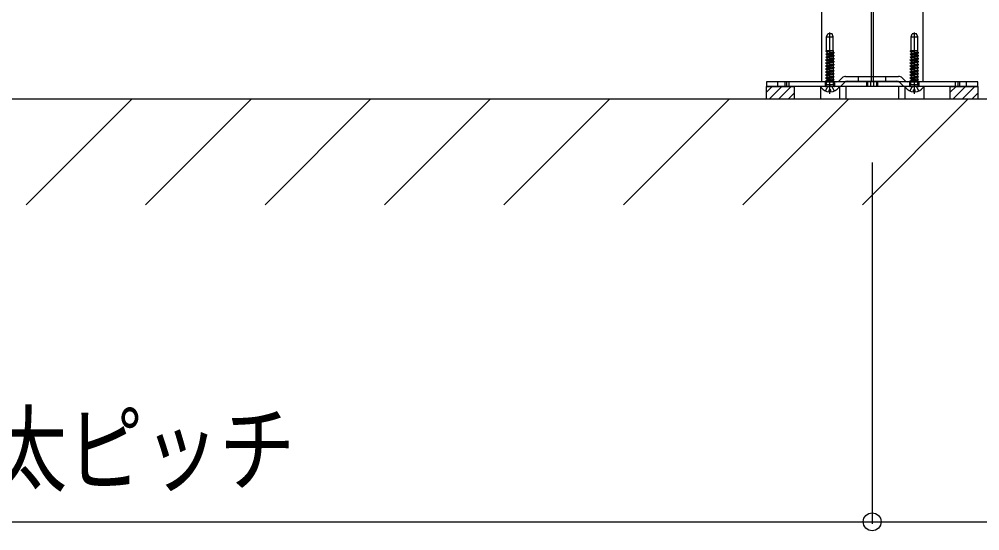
# Model space of a CAD drawing. Units: millimetres, scale not verified. Extents: x -4205 to 4205, y -2970 to 2970.
# Drawn here: x 1440.1 to 1895, y -1034.2 to -792.1 of the extents above; entities that cross this region are included whole.
import ezdxf
from ezdxf.enums import TextEntityAlignment as Align

# ---------------------------------------------------------------- set-up
doc = ezdxf.new("R2010")
doc.units = ezdxf.units.MM
doc.header["$LTSCALE"] = 20
for name, color, linetype in [('0-5_YKK_13', 4, 'Continuous'), ('0-6_YKK_D', 6, 'Continuous'), ('0-8_YSS_K', 3, 'Continuous')]:
    doc.layers.add(name, color=color, linetype=linetype)
doc.styles.add('ＭＳ ゴシック', font='')
doc.styles.get('ＭＳ ゴシック').set_extended_font_data('MS Gothic')

msp = doc.modelspace()

# ---------------------------------------------------------------- linework, layer by layer
at = {"layer": '0-5_YKK_13'}
for p, q in [((1820, -711.7), (1820, -821.7)), ((1843.5, -711.7), (1843.5, -821.7)), ((1844.5, -711.7), (1844.5, -821.7)), ((1868, -711.7), (1868, -821.7)), ((1822.4, -800.5), (1822.95, -799)), ((1822.4, -807), (1822.4, -800.5)), ((1825.05, -799), (1822.95, -799)), ((1824, -827.5), (1824, -798.34)), ((1825.6, -807), (1825.6, -800.5)), ((1862.4, -800.5), (1862.95, -799)), ((1862.4, -807), (1862.4, -800.5)), ((1865.05, -799), (1862.95, -799)), ((1864, -827.5), (1864, -798.34)), ((1865.6, -807), (1865.6, -800.5)), ((1822, -807.29), (1823.69, -807)), ((1822, -807.19), (1823.12, -807)), ((1822, -807.19), (1822.33, -807)), ((1822, -807.29), (1822, -807.19)), ((1822, -807.29), (1822.5, -807.58)), ((1822, -808.6), (1826, -807.91)), ((1822, -808.7), (1826, -808.01)), ((1822, -808.6), (1822.5, -808.31)), ((1822, -808.7), (1822, -808.6)), ((1822, -808.7), (1822.5, -808.99)), ((1822, -810.01), (1826, -809.32)), ((1822, -810.11), (1826, -809.42)), ((1822.33, -807), (1825.6, -807)), ((1822.5, -807.58), (1825.02, -807)), ((1822.5, -807.58), (1822.5, -808.2)), ((1822.5, -807.58), (1822.5, -808.31)), ((1822.5, -808.31), (1825.5, -807.62)), ((1822.5, -808.99), (1825.5, -808.3)), ((1822.5, -808.99), (1822.5, -809.72)), ((1825.5, -809.03), (1822.5, -809.72)), ((1825.5, -807), (1825.5, -807.51)), ((1825.5, -807), (1825.5, -807.62)), ((1825.5, -807.62), (1826, -807.91)), ((1825.5, -808.3), (1826, -808.01)), ((1825.5, -809.71), (1826, -809.42)), ((1826, -808.01), (1826, -807.91)), ((1826, -809.42), (1826, -809.32)), ((1862, -807.29), (1863.69, -807)), ((1862, -807.19), (1863.12, -807)), ((1862, -807.19), (1862.33, -807)), ((1862, -807.29), (1862, -807.19)), ((1862, -807.29), (1862.5, -807.58)), ((1862, -808.6), (1866, -807.91)), ((1862, -808.7), (1866, -808.01)), ((1862, -808.6), (1862.5, -808.31)), ((1862, -808.7), (1862, -808.6)), ((1862, -808.7), (1862.5, -808.99)), ((1862, -810.01), (1866, -809.32)), ((1862, -810.11), (1866, -809.42)), ((1862.33, -807), (1865.6, -807)), ((1862.5, -807.58), (1865.02, -807)), ((1862.5, -807.58), (1862.5, -808.2)), ((1862.5, -807.58), (1862.5, -808.31)), ((1862.5, -808.31), (1865.5, -807.62)), ((1862.5, -808.99), (1865.5, -808.3)), ((1862.5, -808.99), (1862.5, -809.72)), ((1865.5, -809.03), (1862.5, -809.72)), ((1865.5, -807), (1865.5, -807.51)), ((1865.5, -807), (1865.5, -807.62)), ((1865.5, -807.62), (1866, -807.91)), ((1865.5, -808.3), (1866, -808.01)), ((1865.5, -809.71), (1866, -809.42)), ((1866, -808.01), (1866, -807.91)), ((1866, -809.42), (1866, -809.32)), ((1822, -810.01), (1822.5, -809.72)), ((1822, -810.11), (1822, -810.01)), ((1822, -810.11), (1822.5, -810.4)), ((1822, -811.42), (1826, -810.73)), ((1822, -811.52), (1826, -810.83)), ((1822, -811.42), (1822.5, -811.13)), ((1822, -811.52), (1822, -811.42)), ((1822, -811.52), (1822.5, -811.81)), ((1822, -812.83), (1826, -812.14)), ((1822, -812.93), (1826, -812.24)), ((1822, -812.83), (1822.5, -812.54)), ((1822, -812.93), (1822, -812.83)), ((1822, -812.93), (1822.5, -813.22)), ((1822, -814.24), (1826, -813.55)), ((1822, -814.34), (1826, -813.65)), ((1822, -814.24), (1822.5, -813.95)), ((1822.5, -810.4), (1825.5, -809.71)), ((1822.5, -810.4), (1822.5, -811.13)), ((1822.5, -811.13), (1825.5, -810.44)), ((1822.5, -811.81), (1825.5, -811.12)), ((1822.5, -811.81), (1822.5, -812.54)), ((1825.5, -811.85), (1822.5, -812.54)), ((1822.5, -813.22), (1825.5, -812.53)), ((1822.5, -813.22), (1822.5, -813.95)), ((1822.5, -813.95), (1825.5, -813.26)), ((1822.5, -814.5), (1825.5, -813.81)), ((1822.5, -814.63), (1825.5, -813.94)), ((1825.5, -809.71), (1825.5, -810.44)), ((1825.5, -810.44), (1826, -810.73)), ((1825.5, -811.12), (1826, -810.83)), ((1825.5, -812.53), (1826, -812.24)), ((1825.5, -812.53), (1825.5, -813.26)), ((1825.5, -813.26), (1826, -813.55)), ((1825.5, -813.94), (1826, -813.65)), ((1825.5, -813.94), (1825.5, -814.67)), ((1826, -810.83), (1826, -810.73)), ((1826, -812.24), (1826, -812.14)), ((1826, -813.65), (1826, -813.55)), ((1862, -810.01), (1862.5, -809.72)), ((1862, -810.11), (1862, -810.01)), ((1862, -810.11), (1862.5, -810.4)), ((1862, -811.42), (1866, -810.73)), ((1862, -811.52), (1866, -810.83)), ((1862, -811.42), (1862.5, -811.13)), ((1862, -811.52), (1862, -811.42)), ((1862, -811.52), (1862.5, -811.81)), ((1862, -812.83), (1866, -812.14)), ((1862, -812.93), (1866, -812.24)), ((1862, -812.83), (1862.5, -812.54)), ((1862, -812.93), (1862, -812.83)), ((1862, -812.93), (1862.5, -813.22)), ((1862, -814.24), (1866, -813.55)), ((1862, -814.34), (1866, -813.65)), ((1862, -814.24), (1862.5, -813.95)), ((1862.5, -810.4), (1865.5, -809.71)), ((1862.5, -810.4), (1862.5, -811.13)), ((1862.5, -811.13), (1865.5, -810.44)), ((1862.5, -811.81), (1865.5, -811.12)), ((1862.5, -811.81), (1862.5, -812.54)), ((1865.5, -811.85), (1862.5, -812.54)), ((1862.5, -813.22), (1865.5, -812.53)), ((1862.5, -813.22), (1862.5, -813.95)), ((1862.5, -813.95), (1865.5, -813.26)), ((1862.5, -814.5), (1865.5, -813.81)), ((1862.5, -814.63), (1865.5, -813.94)), ((1865.5, -809.71), (1865.5, -810.44)), ((1865.5, -810.44), (1866, -810.73)), ((1865.5, -811.12), (1866, -810.83)), ((1865.5, -812.53), (1866, -812.24)), ((1865.5, -812.53), (1865.5, -813.26)), ((1865.5, -813.26), (1866, -813.55)), ((1865.5, -813.94), (1866, -813.65)), ((1865.5, -813.94), (1865.5, -814.67)), ((1866, -810.83), (1866, -810.73)), ((1866, -812.24), (1866, -812.14)), ((1866, -813.65), (1866, -813.55)), ((1822, -814.34), (1822, -814.24)), ((1822, -814.34), (1822.5, -814.63)), ((1822, -815.65), (1826, -814.96)), ((1822, -815.75), (1826, -815.06)), ((1822, -815.65), (1822.5, -815.36)), ((1822, -815.75), (1822, -815.65)), ((1822, -815.75), (1822.5, -816.04)), ((1822, -817.06), (1826, -816.37)), ((1822, -817.16), (1826, -816.47)), ((1822, -817.06), (1822.5, -816.77)), ((1822, -817.16), (1822, -817.06)), ((1822, -817.16), (1822.5, -817.45)), ((1822, -818.47), (1826, -817.78)), ((1822, -818.57), (1826, -817.88)), ((1822, -818.47), (1822.5, -818.18)), ((1822, -818.57), (1822, -818.47)), ((1822, -818.57), (1822.5, -818.86)), ((1822.5, -814.63), (1822.5, -815.36)), ((1825.5, -814.67), (1822.5, -815.36)), ((1822.5, -816.04), (1825.5, -815.35)), ((1822.5, -816.04), (1822.5, -816.77)), ((1822.5, -816.77), (1825.5, -816.08)), ((1822.5, -817.45), (1825.5, -816.76)), ((1822.5, -817.45), (1822.5, -818.18)), ((1825.5, -817.49), (1822.5, -818.18)), ((1822.5, -818.86), (1825.5, -818.17)), ((1825.5, -814.67), (1826, -814.96)), ((1825.5, -815.35), (1826, -815.06)), ((1825.5, -815.35), (1825.5, -816.08)), ((1825.5, -816.08), (1826, -816.37)), ((1825.5, -816.76), (1826, -816.47)), ((1825.5, -818.17), (1826, -817.88)), ((1825.5, -818.17), (1825.5, -818.9)), ((1826, -815.06), (1826, -814.96)), ((1826, -816.47), (1826, -816.37)), ((1826, -817.88), (1826, -817.78)), ((1862, -814.34), (1862, -814.24)), ((1862, -814.34), (1862.5, -814.63)), ((1862, -815.65), (1866, -814.96)), ((1862, -815.75), (1866, -815.06)), ((1862, -815.65), (1862.5, -815.36)), ((1862, -815.75), (1862, -815.65)), ((1862, -815.75), (1862.5, -816.04)), ((1862, -817.06), (1866, -816.37)), ((1862, -817.16), (1866, -816.47)), ((1862, -817.06), (1862.5, -816.77)), ((1862, -817.16), (1862, -817.06)), ((1862, -817.16), (1862.5, -817.45)), ((1862, -818.47), (1866, -817.78)), ((1862, -818.57), (1866, -817.88)), ((1862, -818.47), (1862.5, -818.18)), ((1862, -818.57), (1862, -818.47)), ((1862, -818.57), (1862.5, -818.86)), ((1862.5, -814.63), (1862.5, -815.36)), ((1865.5, -814.67), (1862.5, -815.36)), ((1862.5, -816.04), (1865.5, -815.35)), ((1862.5, -816.04), (1862.5, -816.77)), ((1862.5, -816.77), (1865.5, -816.08)), ((1862.5, -817.45), (1865.5, -816.76)), ((1862.5, -817.45), (1862.5, -818.18)), ((1865.5, -817.49), (1862.5, -818.18)), ((1862.5, -818.86), (1865.5, -818.17)), ((1865.5, -814.67), (1866, -814.96)), ((1865.5, -815.35), (1866, -815.06)), ((1865.5, -815.35), (1865.5, -816.08)), ((1865.5, -816.08), (1866, -816.37)), ((1865.5, -816.76), (1866, -816.47)), ((1865.5, -818.17), (1866, -817.88)), ((1865.5, -818.17), (1865.5, -818.9)), ((1866, -815.06), (1866, -814.96)), ((1866, -816.47), (1866, -816.37)), ((1866, -817.88), (1866, -817.78)), ((1794, -821.7), (1794, -824)), ((1894, -821.7), (1794, -821.7)), ((1799.25, -821.7), (1799.25, -824)), ((1802.65, -821.7), (1802.65, -824)), ((1803.46, -821.7), (1803.46, -824)), ((1804.75, -824), (1804.75, -821.7)), ((1868, -821.7), (1820, -821.7)), ((1821.75, -821.7), (1821.75, -824)), ((1822, -819.88), (1826, -819.19)), ((1822, -819.98), (1826, -819.29)), ((1822, -819.88), (1822.5, -819.59)), ((1822, -819.98), (1822, -819.88)), ((1822, -819.98), (1822.5, -820.27)), ((1822, -821.29), (1826, -820.6)), ((1822, -821.39), (1826, -820.7)), ((1822, -821.29), (1822.5, -821)), ((1822, -821.39), (1822, -821.29)), ((1822, -821.39), (1822.5, -821.68)), ((1822.5, -818.86), (1822.5, -819.59)), ((1822.5, -819.59), (1825.5, -818.9)), ((1822.5, -820.27), (1825.5, -819.58)), ((1822.5, -820.27), (1822.5, -821)), ((1825.5, -820.31), (1822.5, -821)), ((1822.5, -821.68), (1825.5, -820.98)), ((1822.5, -821.68), (1822.5, -821.69)), ((1825.5, -818.9), (1826, -819.19)), ((1825.5, -819.58), (1826, -819.29)), ((1825.5, -820.99), (1826, -820.7)), ((1825.5, -820.99), (1825.5, -821.69)), ((1825.62, -823.09), (1825.62, -821.69)), ((1825.9, -823.87), (1825.62, -823.09)), ((1826, -819.29), (1826, -819.19)), ((1826, -820.7), (1826, -820.6)), ((1826.25, -824), (1826.25, -821.7)), ((1828.67, -821.03), (1829.83, -819.87)), ((1829.63, -823.33), (1830.78, -822.17)), ((1831.45, -819.2), (1856.55, -819.2)), ((1832.41, -821.5), (1855.59, -821.5)), ((1837.5, -821.5), (1837.5, -819.2)), ((1841.25, -821.7), (1841.25, -824)), ((1841.75, -821.7), (1841.75, -824)), ((1843.27, -821.7), (1843.27, -824)), ((1844.69, -821.7), (1844.69, -824)), ((1846.25, -824), (1846.25, -821.7)), ((1846.75, -824), (1846.75, -821.7)), ((1850.5, -821.5), (1850.5, -819.2)), ((1858.37, -823.33), (1857.22, -822.17)), ((1859.33, -821.03), (1858.17, -819.87)), ((1861.75, -821.7), (1861.75, -824)), ((1862, -819.88), (1866, -819.19)), ((1862, -819.98), (1866, -819.29)), ((1862, -819.88), (1862.5, -819.59)), ((1862, -819.98), (1862, -819.88)), ((1862, -819.98), (1862.5, -820.27)), ((1862, -821.29), (1866, -820.6)), ((1862, -821.39), (1866, -820.7)), ((1862, -821.29), (1862.5, -821)), ((1862, -821.39), (1862, -821.29)), ((1862, -821.39), (1862.5, -821.68)), ((1862.5, -818.86), (1862.5, -819.59)), ((1862.5, -819.59), (1865.5, -818.9)), ((1862.5, -820.27), (1865.5, -819.58)), ((1862.5, -820.27), (1862.5, -821)), ((1865.5, -820.31), (1862.5, -821)), ((1862.5, -821.68), (1865.5, -820.98)), ((1862.5, -821.68), (1862.5, -821.69)), ((1865.5, -818.9), (1866, -819.19)), ((1865.5, -819.58), (1866, -819.29)), ((1865.5, -820.99), (1866, -820.7)), ((1865.5, -820.99), (1865.5, -821.69)), ((1865.62, -823.09), (1865.62, -821.69)), ((1865.9, -823.87), (1865.62, -823.09)), ((1866, -819.29), (1866, -819.19)), ((1866, -820.7), (1866, -820.6)), ((1866.25, -824), (1866.25, -821.7)), ((1883.25, -821.7), (1883.25, -824)), ((1884.54, -821.7), (1884.54, -824)), ((1885.35, -821.7), (1885.35, -824)), ((1888.75, -824), (1888.75, -821.7)), ((1894, -824), (1894, -821.7)), ((1894, -824), (1794, -824)), ((1844, -824), (1807, -824)), ((1807, -824), (1807, -830)), ((1819.5, -824), (1819.5, -830)), ((1827.98, -824), (1820.02, -824)), ((1821.92, -826.08), (1822.85, -824.21)), ((1822.85, -824.21), (1824, -823.6)), ((1823.57, -826.48), (1823.57, -825.6)), ((1828.5, -824), (1828.5, -830)), ((1831.5, -824), (1831.5, -830)), ((1881, -824), (1844, -824)), ((1856.5, -824), (1856.5, -830)), ((1859.5, -824), (1859.5, -830)), ((1867.98, -824), (1860.02, -824)), ((1861.92, -826.08), (1862.85, -824.21)), ((1862.18, -824), (1862.18, -824)), ((1862.18, -824), (1862.18, -824)), ((1862.85, -824.21), (1864, -823.6)), ((1863.57, -826.48), (1863.57, -825.6)), ((1868.5, -824), (1868.5, -830)), ((1881, -830), (1881, -824)), ((1844, -830), (1807, -830)), ((1881, -830), (1844, -830))]:
    msp.add_line(p, q, dxfattribs=at)
for points in [[(1822.4, -800.5), (1825.6, -800.5), (1825.05, -799)], [(1862.4, -800.5), (1865.6, -800.5), (1865.05, -799)], [(1825.5, -808.3), (1825.5, -809.03), (1826, -809.32)], [(1865.5, -808.3), (1865.5, -809.03), (1866, -809.32)], [(1825.5, -811.12), (1825.5, -811.85), (1826, -812.14)], [(1865.5, -811.12), (1865.5, -811.85), (1866, -812.14)], [(1825.5, -816.76), (1825.5, -817.49), (1826, -817.78)], [(1865.5, -816.76), (1865.5, -817.49), (1866, -817.78)], [(1822.1, -823.87), (1822.38, -823.09), (1825.62, -823.09)], [(1822.38, -823.09), (1822.38, -821.69), (1825.62, -821.69)], [(1825.5, -819.58), (1825.5, -820.31), (1826, -820.6)], [(1862.1, -823.87), (1862.38, -823.09), (1865.62, -823.09)], [(1862.38, -823.09), (1862.38, -821.69), (1865.62, -821.69)], [(1865.5, -819.58), (1865.5, -820.31), (1866, -820.6)], [(1824.42, -826.48), (1824.42, -825.6), (1823.57, -825.6)], [(1826.07, -826.08), (1825.14, -824.21), (1824, -823.6)], [(1864.42, -826.48), (1864.42, -825.6), (1863.57, -825.6)], [(1866.07, -826.08), (1865.14, -824.21), (1864, -823.6)]]:
    msp.add_lwpolyline(points, dxfattribs=at)
for centre, radius, start, end in [((1827.05, -819.4), 2.3, 270, 315), ((1831.45, -821.5), 2.3, 90, 135), ((1832.41, -823.8), 2.3, 90, 135), ((1855.59, -823.8), 2.3, 45, 90), ((1856.55, -821.5), 2.3, 45, 90), ((1860.95, -819.4), 2.3, 225, 270), ((1820.02, -824.27), 0.274, 90, 217.7141), ((1824, -821.2), 5.3, 217.7141, 265.4006), ((1821.91, -823.8), 0.2, 270, 340), ((1824, -821.2), 5.3, 274.5994, 322.2859), ((1826.09, -823.8), 0.2, 200, 270), ((1827.98, -824.27), 0.274, 322.2859, 90), ((1828, -821.7), 2.3, 270, 315), ((1860, -821.7), 2.3, 225, 270), ((1860.02, -824.27), 0.274, 90, 217.7141), ((1864, -821.2), 5.3, 217.7141, 265.4006), ((1861.91, -823.8), 0.2, 270, 340), ((1864, -821.2), 5.3, 274.5994, 322.2859), ((1866.09, -823.8), 0.2, 200, 270), ((1867.98, -824.27), 0.274, 322.2859, 90)]:
    msp.add_arc(centre, radius, start, end, dxfattribs=at)
at = {"layer": '0-6_YKK_D'}
for p, q in [((1844, -860), (1844, -1031)), ((1844, -860), (1844, -1031)), ((1144, -1030), (1844, -1030)), ((1844, -1030), (2544, -1030))]:
    msp.add_line(p, q, dxfattribs=at)
msp.add_circle((1844, -1030), 4.25, dxfattribs=at)
msp.add_circle((1844, -1030), 4.25, dxfattribs=at)
at = {"layer": '0-8_YSS_K'}
for p, q in [((1794, -826.71), (1796.71, -824)), ((1795.2, -830), (1801.2, -824)), ((1799.69, -830), (1805.69, -824)), ((1804.18, -830), (1807, -827.18)), ((1881, -826.71), (1883.71, -824)), ((1882.2, -830), (1888.2, -824)), ((1886.69, -830), (1892.69, -824)), ((1891.18, -830), (1894, -827.18)), ((2751.5, -830), (902.5, -830)), ((1443.38, -880), (1493.38, -830)), ((1499.95, -880), (1549.95, -830)), ((1556.52, -880), (1606.52, -830)), ((1613.09, -880), (1663.09, -830)), ((1669.66, -880), (1719.66, -830)), ((1726.23, -880), (1776.23, -830)), ((1782.79, -880), (1832.79, -830)), ((1839.36, -880), (1889.36, -830))]:
    msp.add_line(p, q, dxfattribs=at)
for points in [[(1794, -824), (1807, -824), (1807, -830), (1794, -830)], [(1881, -824), (1894, -824), (1894, -830), (1881, -830)]]:
    msp.add_lwpolyline(points, close=True, dxfattribs=at)

# ---------------------------------------------------------------- texts
at = {"layer": '0-6_YKK_D', "style": 'ＭＳ ゴシック', "width": 0.8}
msp.add_text('根太ピッチ', height=32.99, dxfattribs=at).set_placement((1390.8, -1022), align=Align.BOTTOM_LEFT)

doc.saveas('drawing.dxf')
